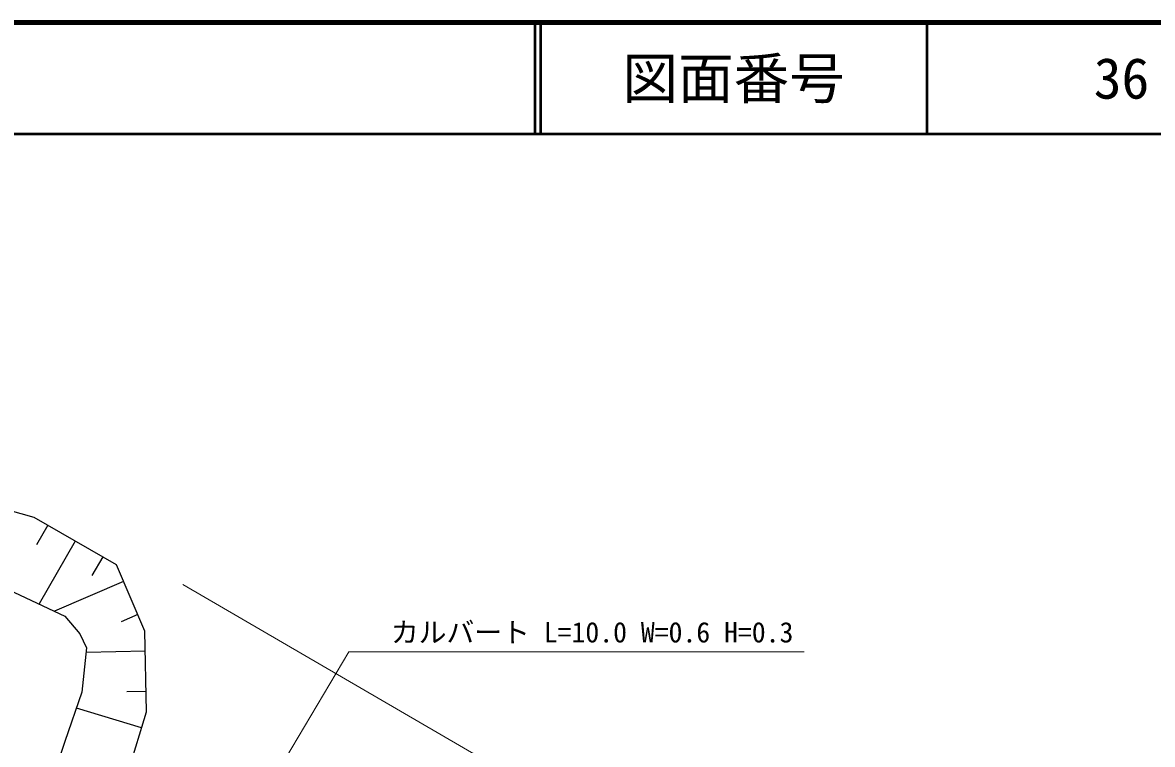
# Model space of a CAD drawing. Units: millimetres, scale not verified. Extents: x 40000 to 680000, y 20000 to 380000.
# Drawn here: x 462697 to 564274, y 315156 to 380000 of the extents above; entities that cross this region are included whole.
import ezdxf
from ezdxf.enums import TextEntityAlignment as Align

# ---------------------------------------------------------------- set-up
doc = ezdxf.new("R2010")
doc.units = ezdxf.units.MM
doc.header["$LTSCALE"] = 1000
for name, color, linetype, lineweight in [('M-BGD', 7, 'Continuous', 25), ('M-STR-HTXT', 7, 'Continuous', 13), ('M-TTL', 2, 'Continuous', 140), ('M-TTL-LINE', 7, 'Continuous', 50)]:
    doc.layers.add(name, color=color, linetype=linetype, lineweight=lineweight)
doc.layers.add('M-TTL-TXT', color=7, linetype='Continuous')
doc.styles.add('ＭＳ ゴシック', font='')
doc.styles.get('ＭＳ ゴシック').set_extended_font_data('MS Gothic')

msp = doc.modelspace()

# ---------------------------------------------------------------- linework, layer by layer
at = {"layer": 'M-BGD'}
for p, q in [((463745, 335554), (450042, 339388)), ((471129, 331295), (463745, 335554)), ((464975, 334844), (463961, 333086)), ((467437, 333424), (464174, 327769)), ((469898, 332005), (468936, 330337)), ((473701, 325328), (471129, 331295)), ((458905, 330248), (466502, 326674)), ((471772, 329803), (465551, 327121)), ((466502, 326674), (467833, 325077)), ((473058, 326820), (471553, 326171)), ((467833, 325077), (468454, 323834)), ((473842, 318086), (473701, 325328)), ((468454, 323834), (468010, 319840)), ((473736, 323518), (468407, 323413)), ((468010, 319840), (466502, 315403)), ((473807, 319897), (472062, 319863)), ((473399, 316631), (467528, 318421)), ((472068, 312265), (473842, 318086)), ((466502, 315403), (464234, 308740))]:
    msp.add_line(p, q, dxfattribs=at)
at = {"layer": 'M-STR-HTXT'}
for p, q in [((560119, 281274), (477090, 329525)), ((471896, 289656), (492033, 323483)), ((492033, 323483), (532964, 323483))]:
    msp.add_line(p, q, dxfattribs=at)
at = {"layer": 'M-TTL'}
msp.add_line((680000, 380000), (40000, 380000), dxfattribs=at)
at = {"layer": 'M-TTL-LINE'}
for p, q in [((508747, 380000), (508747, 370000)), ((509247, 380000), (509247, 370000)), ((543997, 380000), (543997, 370000)), ((40000, 370000), (680000, 370000))]:
    msp.add_line(p, q, dxfattribs=at)

# ---------------------------------------------------------------- texts
at = {"layer": 'M-STR-HTXT', "style": 'ＭＳ ゴシック'}
msp.add_text('カルバート L=10.0 W=0.6 H=0.3', height=1833, dxfattribs=at).set_placement((513902, 325232), align=Align.MIDDLE_CENTER)
at = {"layer": 'M-TTL-TXT', "style": 'ＭＳ ゴシック'}
for s, p in [('図面番号', (526622, 375000)), ('36', (561497, 375000))]:
    msp.add_text(s, height=3666, dxfattribs=at).set_placement(p, align=Align.MIDDLE_CENTER)

doc.saveas('drawing.dxf')
